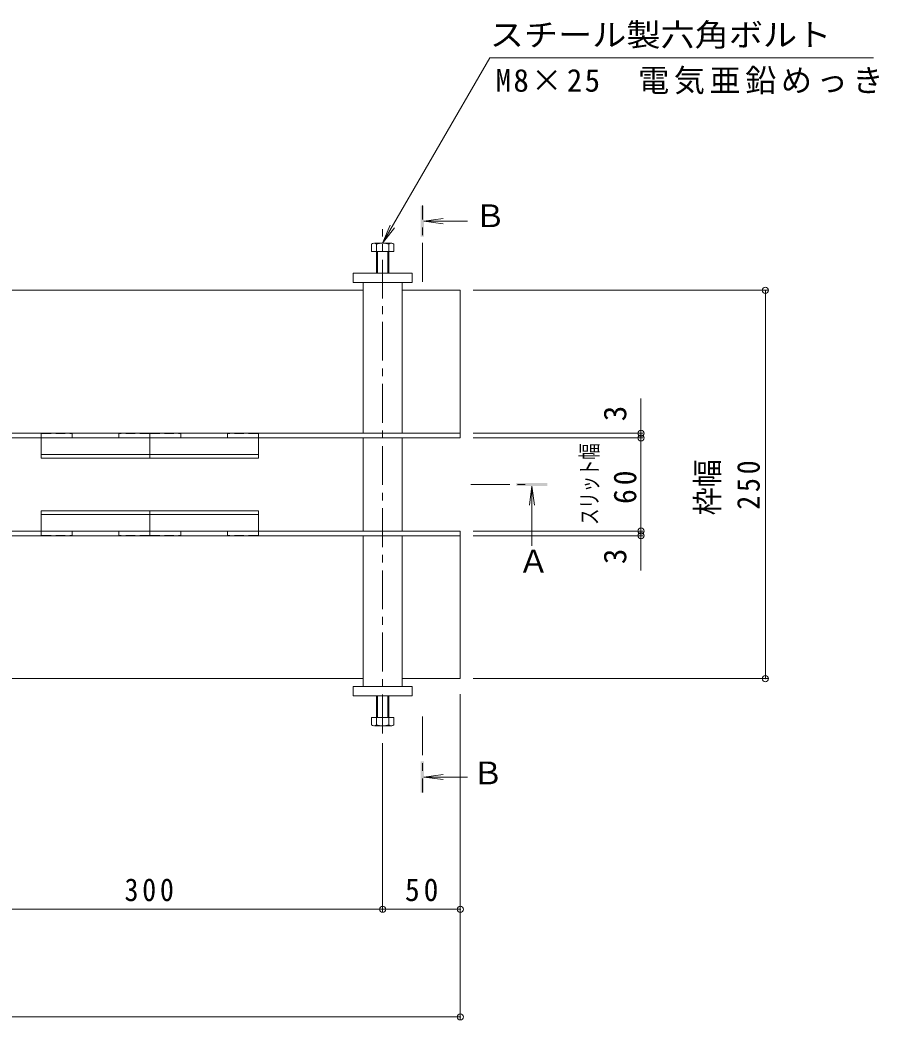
# Model space of a CAD drawing. Units: millimetres at full size, sheet at 1:5. Extents: x -1313 to 1940, y -1318 to 1367.
# Drawn here: x -533 to 20, y 46 to 689 of the extents above; entities that cross this region are included whole.
import ezdxf
from ezdxf.enums import TextEntityAlignment as Align

# ---------------------------------------------------------------- set-up
doc = ezdxf.new("R2010")
doc.units = ezdxf.units.MM
doc.header["$LTSCALE"] = 5
doc.header["$PDMODE"] = 32
doc.header["$PDSIZE"] = 4
doc.linetypes.add('CHAIN1', pattern=[8, 5, -1, 1, -1])
doc.linetypes.add('DASHED1', pattern=[1.8, 1.2, -0.6])
for name, color, linetype, lineweight in [('E-3_寸法', 4, 'Continuous', 5), ('E-4_文字', 7, 'Continuous', 5), ('E-5_建具', 7, 'Continuous', 5), ('E-6_間仕切', 7, 'DASHED1', 5), ('E-8_ハッチ', 7, 'Continuous', 5), ('E-9_記号', 2, 'Continuous', 5), ('E-B_衛生陶器', 134, 'Continuous', 5)]:
    doc.layers.add(name, color=color, linetype=linetype, lineweight=lineweight)
doc.styles.add('ＭＳ ゴシック', font='')
doc.styles.get('ＭＳ ゴシック').set_extended_font_data('MS Gothic')

msp = doc.modelspace()

# ---------------------------------------------------------------- linework, layer by layer
at = {"layer": 'E-3_寸法'}
for p, q in [((-311.752, 515.282), (-586.752, 515.282)), ((-249.252, 515.282), (-286.752, 515.282)), ((-249.252, 515.282), (-249.252, 420.282)), ((-249.252, 423.282), (-1249.252, 423.282)), ((-249.252, 420.282), (-1249.252, 420.282)), ((-1249.252, 360.282), (-249.252, 360.282)), ((-249.252, 357.282), (-1249.252, 357.282)), ((-311.752, 265.282), (-586.752, 265.282))]:
    msp.add_line(p, q, dxfattribs=at)
msp.add_lwpolyline([(-249.252, 360.282), (-249.252, 265.282), (-286.752, 265.282)], dxfattribs=at)
at = {"layer": 'E-4_文字'}
for p, q in [((-51.229, 515.282), (-240.921, 515.282)), ((-52.729, 515.282), (-52.729, 265.282)), ((-132.921, 445.696), (-132.921, 423.282)), ((-131.421, 423.282), (-240.921, 423.282)), ((-131.421, 420.282), (-240.921, 420.282)), ((-132.921, 423.282), (-132.921, 420.282)), ((-132.921, 420.282), (-132.921, 360.282)), ((-131.421, 360.282), (-240.921, 360.282)), ((-131.421, 357.282), (-240.921, 357.282)), ((-132.921, 360.282), (-132.921, 357.282)), ((-132.921, 357.282), (-132.921, 334.862)), ((-51.229, 265.282), (-240.921, 265.282)), ((-249.252, 46.05), (-249.252, 255.282)), ((-299.252, 115.36), (-299.252, 223.709)), ((-599.252, 116.86), (-299.252, 116.86)), ((-299.252, 116.86), (-249.252, 116.86)), ((-1249.252, 47.55), (-249.252, 47.55))]:
    msp.add_line(p, q, dxfattribs=at)
for p in [(-52.729, 515.282), (-132.921, 423.282), (-132.921, 420.282), (-132.921, 360.282), (-132.921, 357.282), (-52.729, 265.282), (-299.252, 116.86), (-249.252, 116.86), (-249.252, 47.55)]:
    msp.add_point(p, dxfattribs=at)
at = {"layer": 'E-5_建具'}
for p, q in [((-299.252, 545.582), (-230.288, 665.03)), ((-230.288, 665.03), (16.976, 665.03)), ((-299.252, 545.582), (-294.468, 557.13)), ((-299.252, 545.582), (-291.642, 555.499))]:
    msp.add_line(p, q, dxfattribs=at)
at = {"layer": 'E-5_建具', "color": 4, "linetype": 'CHAIN1'}
for p, q in [((-273.695, 520.782), (-273.695, 569.782)), ((-242.421, 390.282), (-203.153, 390.282)), ((-273.695, 240.958), (-273.695, 191.958))]:
    msp.add_line(p, q, dxfattribs=at)
at = {"layer": 'E-5_建具', "color": 4}
for p, q in [((-272.695, 559.782), (-260.302, 561.413)), ((-272.695, 559.782), (-260.302, 558.15)), ((-272.695, 559.782), (-244.695, 559.782)), ((-203.121, 389.282), (-204.752, 376.889)), ((-203.121, 389.282), (-201.489, 376.889)), ((-203.121, 389.282), (-203.121, 350.825)), ((-272.695, 201.958), (-260.302, 203.59)), ((-272.695, 201.958), (-244.695, 201.958)), ((-272.695, 201.958), (-260.302, 200.327))]:
    msp.add_line(p, q, dxfattribs=at)
for points in [[(-272.695, 569.782), (-274.695, 569.782), (-272.695, 549.782), (-274.695, 549.782)], [(-193.121, 389.282), (-193.121, 391.282), (-213.121, 389.282), (-213.121, 391.282)], [(-274.695, 191.958), (-272.695, 191.958), (-274.695, 211.958), (-272.695, 211.958)]]:
    msp.add_solid(points, dxfattribs=at)
at = {"layer": 'E-6_間仕切'}
for p, q in [((-519.252, 422.582), (-519.252, 420.282)), ((-519.252, 422.582), (-519.252, 420.282)), ((-518.752, 423.082), (-499.752, 423.082)), ((-518.752, 423.082), (-499.752, 423.082)), ((-499.252, 422.582), (-499.252, 420.282)), ((-499.252, 422.582), (-499.252, 420.282)), ((-499.252, 420.282), (-469.252, 420.282)), ((-499.252, 420.282), (-469.252, 420.282)), ((-469.252, 422.582), (-469.252, 420.282)), ((-469.252, 422.582), (-469.252, 420.282)), ((-449.752, 423.082), (-468.752, 423.082)), ((-449.752, 423.082), (-468.752, 423.082)), ((-449.252, 422.582), (-449.252, 420.282)), ((-449.252, 422.582), (-449.252, 420.282)), ((-449.252, 422.582), (-449.252, 420.282)), ((-449.252, 422.582), (-449.252, 420.282)), ((-448.752, 423.082), (-429.752, 423.082)), ((-448.752, 423.082), (-429.752, 423.082)), ((-429.252, 422.582), (-429.252, 420.282)), ((-429.252, 422.582), (-429.252, 420.282)), ((-399.252, 420.282), (-429.252, 420.282)), ((-399.252, 420.282), (-429.252, 420.282)), ((-399.252, 422.582), (-399.252, 420.282)), ((-399.252, 422.582), (-399.252, 420.282)), ((-379.752, 423.082), (-398.752, 423.082)), ((-379.752, 423.082), (-398.752, 423.082)), ((-379.252, 422.582), (-379.252, 420.282)), ((-379.252, 422.582), (-379.252, 420.282)), ((-519.252, 357.982), (-519.252, 360.282)), ((-519.252, 357.982), (-519.252, 360.282)), ((-518.752, 357.482), (-499.752, 357.482)), ((-518.752, 357.482), (-499.752, 357.482)), ((-499.252, 360.282), (-469.252, 360.282)), ((-499.252, 360.282), (-469.252, 360.282)), ((-499.252, 357.982), (-499.252, 360.282)), ((-499.252, 357.982), (-499.252, 360.282)), ((-469.252, 357.982), (-469.252, 360.282)), ((-469.252, 357.982), (-469.252, 360.282)), ((-449.752, 357.482), (-468.752, 357.482)), ((-449.752, 357.482), (-468.752, 357.482)), ((-449.252, 357.982), (-449.252, 360.282)), ((-449.252, 357.982), (-449.252, 360.282)), ((-449.252, 357.982), (-449.252, 360.282)), ((-449.252, 357.982), (-449.252, 360.282)), ((-448.752, 357.482), (-429.752, 357.482)), ((-448.752, 357.482), (-429.752, 357.482)), ((-399.252, 360.282), (-429.252, 360.282)), ((-399.252, 360.282), (-429.252, 360.282)), ((-429.252, 357.982), (-429.252, 360.282)), ((-429.252, 357.982), (-429.252, 360.282)), ((-399.252, 357.982), (-399.252, 360.282)), ((-399.252, 357.982), (-399.252, 360.282)), ((-379.752, 357.482), (-398.752, 357.482)), ((-379.752, 357.482), (-398.752, 357.482)), ((-379.252, 357.982), (-379.252, 360.282)), ((-379.252, 357.982), (-379.252, 360.282))]:
    msp.add_line(p, q, dxfattribs=at)
at = {"layer": 'E-6_間仕切', "linetype": 'Continuous'}
for p, q in [((-519.252, 420.282), (-519.252, 407.282)), ((-519.252, 420.282), (-519.252, 407.282)), ((-449.252, 420.282), (-449.252, 407.282)), ((-449.252, 420.282), (-449.252, 407.282)), ((-449.252, 420.282), (-449.252, 407.282)), ((-449.252, 420.282), (-449.252, 407.282)), ((-379.252, 420.282), (-379.252, 407.282)), ((-379.252, 420.282), (-379.252, 407.282)), ((-449.252, 409.582), (-519.252, 409.582)), ((-449.252, 409.582), (-519.252, 409.582)), ((-449.252, 407.282), (-519.252, 407.282)), ((-449.252, 407.282), (-519.252, 407.282)), ((-449.252, 409.582), (-379.252, 409.582)), ((-449.252, 409.582), (-379.252, 409.582)), ((-449.252, 407.282), (-379.252, 407.282)), ((-449.252, 407.282), (-379.252, 407.282)), ((-449.252, 373.282), (-519.252, 373.282)), ((-519.252, 360.282), (-519.252, 373.282)), ((-449.252, 373.282), (-519.252, 373.282)), ((-519.252, 360.282), (-519.252, 373.282)), ((-449.252, 370.982), (-519.252, 370.982)), ((-449.252, 370.982), (-519.252, 370.982)), ((-449.252, 373.282), (-379.252, 373.282)), ((-449.252, 360.282), (-449.252, 373.282)), ((-449.252, 373.282), (-379.252, 373.282)), ((-449.252, 360.282), (-449.252, 373.282)), ((-449.252, 360.282), (-449.252, 373.282)), ((-449.252, 360.282), (-449.252, 373.282)), ((-449.252, 370.982), (-379.252, 370.982)), ((-449.252, 370.982), (-379.252, 370.982)), ((-379.252, 360.282), (-379.252, 373.282)), ((-379.252, 360.282), (-379.252, 373.282))]:
    msp.add_line(p, q, dxfattribs=at)
at = {"layer": 'E-6_間仕切'}
for centre, start, end in [((-518.752, 422.582), 90, 180), ((-518.752, 422.582), 90, 180), ((-499.752, 422.582), 0, 90), ((-499.752, 422.582), 0, 90), ((-468.752, 422.582), 90, 180), ((-468.752, 422.582), 90, 180), ((-449.752, 422.582), 0, 90), ((-449.752, 422.582), 0, 90), ((-448.752, 422.582), 90, 180), ((-448.752, 422.582), 90, 180), ((-429.752, 422.582), 0, 90), ((-429.752, 422.582), 0, 90), ((-398.752, 422.582), 90, 180), ((-398.752, 422.582), 90, 180), ((-379.752, 422.582), 0, 90), ((-379.752, 422.582), 0, 90), ((-518.752, 357.982), 180, 270), ((-518.752, 357.982), 180, 270), ((-499.752, 357.982), 270, 0), ((-499.752, 357.982), 270, 0), ((-468.752, 357.982), 180, 270), ((-468.752, 357.982), 180, 270), ((-449.752, 357.982), 270, 0), ((-449.752, 357.982), 270, 0), ((-448.752, 357.982), 180, 270), ((-448.752, 357.982), 180, 270), ((-429.752, 357.982), 270, 0), ((-429.752, 357.982), 270, 0), ((-398.752, 357.982), 180, 270), ((-398.752, 357.982), 180, 270), ((-379.752, 357.982), 270, 0), ((-379.752, 357.982), 270, 0)]:
    msp.add_arc(centre, 0.5, start, end, dxfattribs=at)
at = {"layer": 'E-8_ハッチ'}
for points in [[(-318.252, 520.282), (-280.252, 520.282), (-280.252, 526.282), (-318.252, 526.282)], [(-318.252, 260.282), (-280.252, 260.282), (-280.252, 254.282), (-318.252, 254.282)]]:
    msp.add_lwpolyline(points, close=True, dxfattribs=at)
at = {"layer": 'E-9_記号'}
for p, q in [((-306.452, 544.982), (-306.452, 540.282)), ((-293.388, 545.582), (-304.588, 545.582)), ((-303.252, 544.982), (-303.252, 526.282)), ((-295.252, 526.282), (-295.252, 544.982)), ((-292.052, 540.282), (-292.052, 544.982)), ((-306.452, 540.282), (-292.052, 540.282)), ((-302.552, 540.282), (-302.552, 526.282)), ((-295.952, 526.282), (-295.952, 540.282)), ((-303.252, 235.582), (-303.252, 254.282)), ((-302.552, 240.282), (-302.552, 254.282)), ((-295.952, 254.282), (-295.952, 240.282)), ((-295.252, 254.282), (-295.252, 235.582)), ((-306.452, 240.282), (-292.052, 240.282)), ((-306.452, 235.582), (-306.452, 240.282)), ((-292.052, 240.282), (-292.052, 235.582)), ((-293.388, 234.982), (-304.588, 234.982))]:
    msp.add_line(p, q, dxfattribs=at)
for centre, radius, start, end in [((-304.852, 543.206), 2.39, 47.9749, 132.0251), ((-299.252, 532.174), 13.418, 72.65606, 107.34394), ((-293.652, 543.206), 2.39, 47.9749, 132.0251), ((-304.852, 237.357), 2.39, 227.9749, 312.0251), ((-299.252, 248.39), 13.418, 252.65606, 287.34394), ((-293.652, 237.357), 2.39, 227.9749, 312.0251)]:
    msp.add_arc(centre, radius, start, end, dxfattribs=at)
at = {"layer": 'E-B_衛生陶器', "linetype": 'CHAIN1'}
msp.add_line((-299.252, 229.996), (-299.252, 554.603), dxfattribs=at)
at = {"layer": 'E-B_衛生陶器'}
for p, q in [((-311.752, 520.282), (-286.752, 520.282)), ((-311.752, 520.282), (-311.752, 423.282)), ((-286.752, 520.282), (-286.752, 423.282)), ((-311.752, 420.282), (-311.752, 360.282)), ((-286.752, 420.282), (-286.752, 360.282)), ((-311.752, 260.282), (-311.752, 357.282)), ((-286.752, 260.282), (-286.752, 357.282)), ((-311.752, 260.282), (-286.752, 260.282))]:
    msp.add_line(p, q, dxfattribs=at)

# ---------------------------------------------------------------- texts
at = {"layer": 'E-4_文字', "color": 2, "style": 'ＭＳ ゴシック'}
for p in [(-137.921, 430.991), (-137.921, 339.025)]:
    msp.add_text('3', height=14.66, rotation=90, dxfattribs=at).set_placement(p, align=Align.BOTTOM_LEFT)
for s, height, width, p in [('スリット幅', 11, 0.7, (-157.319, 364.282)), ('枠幅', 14.66, 0.9, (-78.41, 370.438))]:
    msp.add_text(s, height=height, rotation=90, dxfattribs=dict(at, width=width)).set_placement(p, align=Align.BOTTOM_LEFT)
at = {"layer": 'E-4_文字', "color": 2, "char_height": 14.66, "attachment_point": 7, "rotation": 90, "style": 'ＭＳ ゴシック'}
for s, insert in [('\\T1.27;\\W0.9;250', (-56.173, 374.032)), ('\\T1.27;\\W0.95;60', (-135.687, 377.765))]:
    msp.add_mtext(s, dxfattribs=dict(at, insert=insert))
at = {"layer": 'E-4_文字', "color": 2, "char_height": 14.66, "attachment_point": 7, "style": 'ＭＳ ゴシック'}
for s, insert in [('\\T1.27;\\W0.9;300', (-465.502, 121.86)), ('\\T1.27;\\W0.95;50', (-284.877, 121.86))]:
    msp.add_mtext(s, dxfattribs=dict(at, insert=insert))
at = {"layer": 'E-5_建具', "color": 2, "style": 'ＭＳ ゴシック', "width": 1.1}
msp.add_text('スチール製六角ボルト', height=14.66, dxfattribs=at).set_placement((-230.288, 668.03), align=Align.BOTTOM_LEFT)
at = {"layer": 'E-5_建具', "color": 2, "style": 'ＭＳ ゴシック'}
for s, p in [('Ｂ', (-240.007, 551.536)), ('Ａ', (-212.054, 329.166)), ('Ｂ', (-241.496, 192.85))]:
    msp.add_text(s, height=14.66, dxfattribs=at).set_placement(p, align=Align.BOTTOM_LEFT)
at = {"layer": 'E-5_建具', "color": 2, "insert": (-226.531, 641.355), "char_height": 14.66, "attachment_point": 7, "style": 'ＭＳ ゴシック'}
msp.add_mtext('\\T1.15;M8×25\u3000電気亜鉛めっき', dxfattribs=at)

doc.saveas('drawing.dxf')
